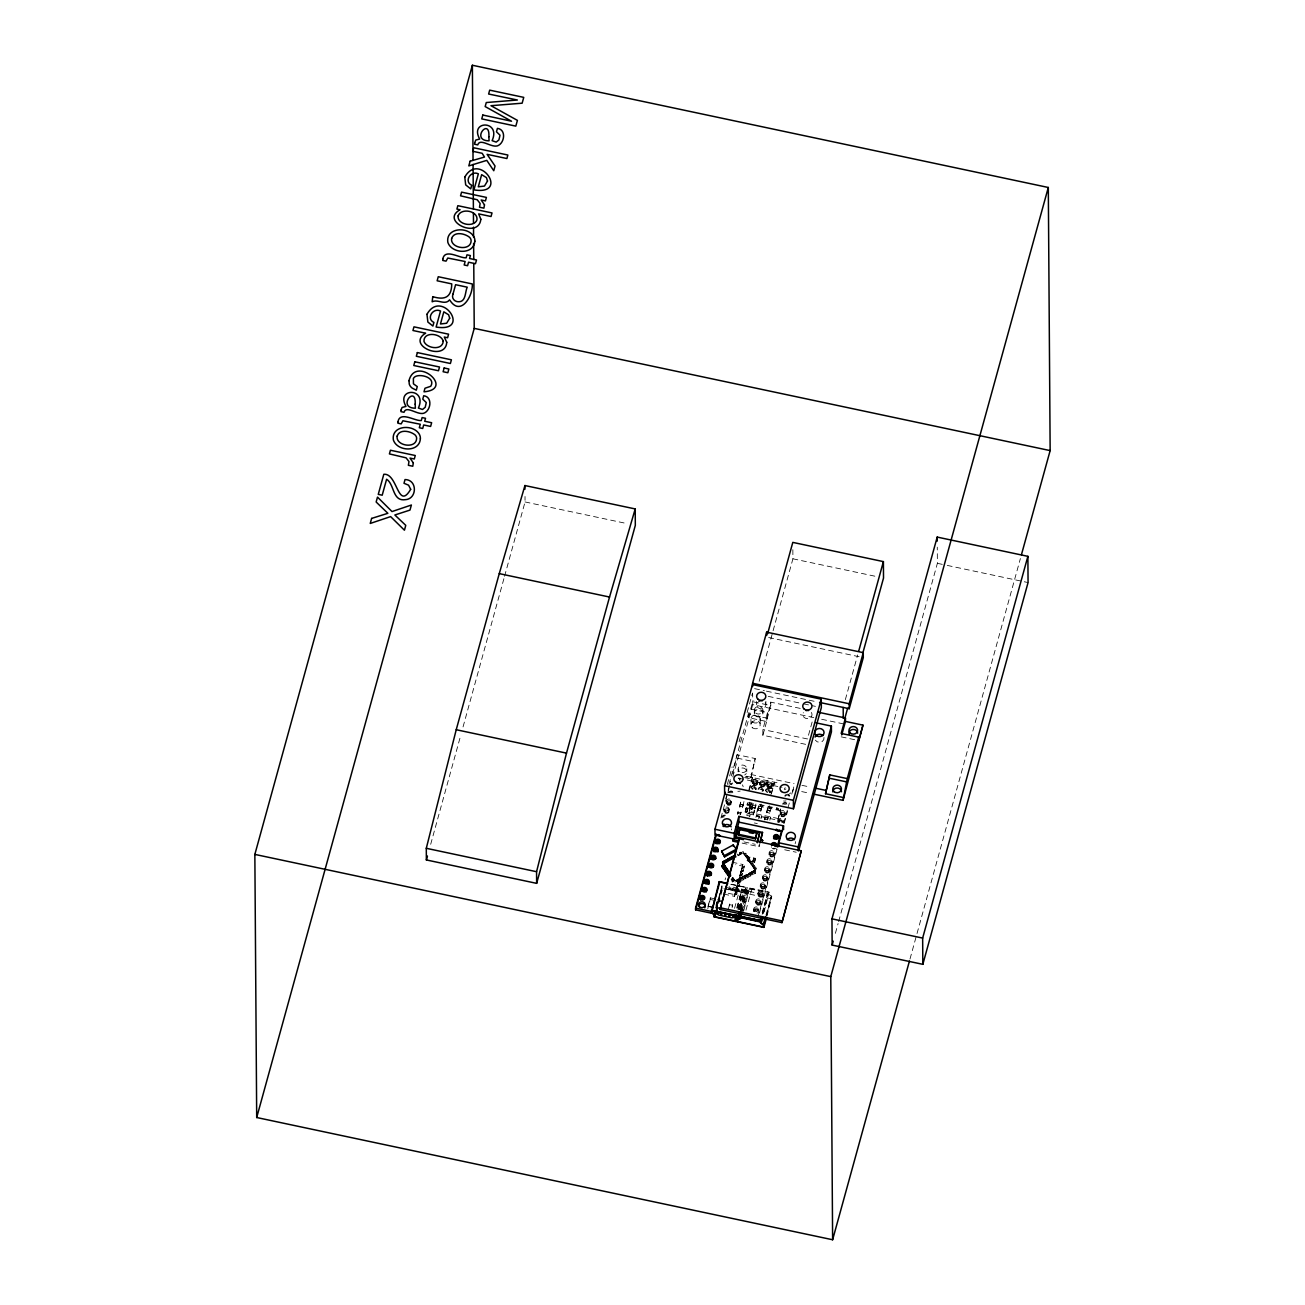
<?xml version="1.0" encoding="UTF-8"?>
<svg xmlns="http://www.w3.org/2000/svg" width="1305" height="1305" viewBox="0 0 1305 1305"><rect width="100%" height="100%" fill="white"/><g stroke="black" fill="none" stroke-linecap="round" stroke-linejoin="round"><path stroke-width="0.75" stroke-dasharray="5 3.75" d="M762.854 805.593L762.87 806.441L760.75 806.001L761.109 803.815L760.733 805.152M771.141 807.355L771.157 808.203L769.037 807.746L769.395 805.577L769.02 806.898M778.791 808.986L778.808 809.818L776.687 809.377L777.046 807.208L776.687 808.529M771.924 785.626L771.549 787.274L766.475 786.214L767.699 781.777L772.772 782.853L771.924 785.626A2.594 2.284 -0.4 0 1 769.705 786.817M430.683 844.302L460.893 734.748M463.047 726.918L504.024 578.246M504.562 576.288L525.05 501.952L525.018 496.487M727.309 784.436L732.154 766.9M739.103 741.648L741.273 733.785M747.145 712.465L752.512 693.004M728.957 784.354L748.303 714.21L767.552 718.305L762.87 735.253L807.501 744.731M725.727 798.725L730.572 781.157M720.898 818.056L727.358 794.615M727.896 792.673L730.588 782.902M732.774 774.061L737.146 754.698L755.22 758.531L750.848 777.894L745.432 776.736M748.32 717.636L752.708 701.731L770.782 705.581L766.41 721.469L748.32 717.636L748.271 710.377M732.79 776.948L753.801 700.752M759.151 681.308L772.56 632.697M773.098 630.739L792.918 558.801L792.853 549.682M714.879 898.835L710.344 897.873L707.783 907.154L712.318 908.117M707.799 908.769L709.675 900.319M709.692 901.934L710.344 897.873M738.092 811.449L737.553 814.206L738.092 811.449L741.028 812.069L740.473 814.826M739.609 806.963L741.158 800.487L739.609 806.963L742.529 807.583L744.078 801.107L742.529 807.583M762.87 735.253L762.838 729.495L767.519 712.546L748.254 708.452M750.848 777.894L755.22 758.531M800.242 708.403L770.766 702.155L766.41 721.469M741.028 812.069L740.473 814.075L737.553 813.325M715.939 905.507L716.967 901.771L715.939 906.991L719.756 907.807M716.2 906.812L721.959 885.883L716.217 909.259M716.217 908.704L722.497 885.867L716.755 909.112M748.711 790.471L752.3 777.486M749.152 790.357L752.675 777.568M716.233 911.804L722.53 888.982M725.107 879.749L725.629 877.89M745.171 811.531L746.215 807.73L747.863 808.072L746.819 812.624L745.171 811.531L746.819 812.624M749.788 802.135L748.858 805.511L747.047 805.12L747.716 801.874M745.188 812.281L746.215 807.73M747.047 805.12L747.732 802.64L749.543 803.146L749.527 802.265M746.819 811.873L747.863 808.072M749.723 816.033L746.786 815.413L747.341 813.423L753.376 814.858L755.236 806.392M751.827 809.557L753.36 803.081L751.827 809.557L748.907 808.187L750.44 802.461L753.376 803.195M748.907 808.937L750.44 802.575M754.062 810.682L754.078 812.558L749.543 811.335L748.842 813.896L751.386 802.999L755.921 803.962L755.921 805.577L755.252 808.023L750.718 807.061L751.386 802.999M750.718 805.43L749.543 811.596L749.527 809.72M729.397 889.504L729.887 887.889L731.224 888.183L730.751 889.945L731.224 888.183M729.887 887.889L729.397 889.651L730.947 889.08M749.723 816.783L750.261 814.043L747.341 813.423M732.578 888.46L732.089 890.222L732.578 888.46L733.932 888.754L733.443 890.516L733.932 888.754M753.376 814.858L755.921 803.962M728.223 909.438L729.74 903.941L732.676 904.561L732.121 907.301L732.676 904.561M729.74 903.941L729.201 905.931M735.286 889.048L734.797 890.793L735.286 889.048L736.624 889.325L736.15 891.087M758.841 818.724L759.396 816.718L756.476 816.098L756.329 813.896L758.955 804.386L778.579 808.545M762.234 805.838L760.701 811.433L757.765 810.813L759.314 804.337L755.905 817.354M732.072 862.197L742.871 864.497L734.568 894.61L723.769 892.326M735.351 893.044L734.846 894.904L736.819 894.088L737.341 892.229L735.351 891.804L735.351 893.044L737.341 892.229M737.847 890.353L735.873 891.168L736.379 888.069L738.369 888.493L737.488 891.364L737.977 889.619L739.331 889.896L738.842 891.658L739.331 889.896M739.397 884.757L736.901 887.449L737.407 884.333L739.397 884.757L738.875 886.617L736.885 886.601M740.424 881.022L737.929 883.713L738.434 880.598L740.424 881.022L739.919 882.898L737.912 882.865M738.94 879.13L740.946 879.162L741.452 877.286L739.462 876.862L738.956 879.978L739.951 881.609L741.142 880.973L740.066 879.048M742.48 873.567L739.984 876.242L740.49 873.143L742.48 873.567L741.974 875.427L739.984 875.394M743.507 869.831L741.012 872.507L741.517 869.407L743.507 869.831L743.002 871.691L741.012 871.658M744.535 866.096L742.039 868.771L742.545 865.672L744.535 866.096L744.029 867.956L742.039 867.939M723.786 894.072L734.585 896.372L742.871 864.497M767.161 780.651L765.399 787.013L772.642 788.546M760.701 811.433L762.234 804.957M747.161 860.729L748.075 856.602L749.886 857.744L748.956 861.121L747.161 860.729L750.815 860.533L750.098 859.489L748.352 860.044M758.841 817.974L759.396 815.968L756.46 815.348M734.536 908.345L739.25 891.217L741.941 890.76L741.925 889.064L729.087 886.34M749.886 856.977L748.956 861.121M736.689 908.084L741.925 889.064M739.804 897.465L741.99 889.537L744.943 890.173L742.757 898.59L739.804 897.465L742.757 898.59M737.227 907.872L741.99 890.043L744.943 890.663M737.765 909.242L743.018 890.222L745.71 889.749L745.693 887.498L729.74 884.121M741.371 909.275L738.451 908.655L738.989 905.898L741.925 907.269L738.989 905.898M738.32 909.487L743.556 890.467L746.248 889.994L746.232 887.351L730.8 884.072M739.38 908.15L743.556 890.467M770.864 794.957L774.387 782.184M739.511 909.52L745.693 887.498M752.855 861.169L753.784 857.809L755.595 858.967L754.665 862.328L752.871 861.936L754.926 860.631M771.549 793.358L774.615 782.233M752.871 861.936L753.784 857.809M764.665 819.214L765.219 817.207L768.156 818.578L765.219 817.207M766.655 812.705L768.205 806.229L766.655 812.705L769.575 813.325L771.125 806.849M740.457 908.28L746.232 887.351M764.681 819.964L765.219 817.958M740.473 908.769L745.71 889.749M740.588 910.091L745.286 890.728L747.977 890.255L747.961 887.938L768.482 892.277L768.498 894.61L771.206 896.225L766.508 915.604M740.49 910.906L746.248 889.994M741.126 910.384L747.422 887.547L769.02 892.131L763.262 915.523M755.595 858.184L754.665 862.328M742.137 843.095L759.037 846.684L760.342 841.904M741.158 912.668L747.961 887.938M742.219 911.184L747.977 890.255M767.585 819.834L768.139 817.827M742.235 914.446L749.054 889.716L751.745 889.26L764.746 892.016L767.405 893.615L762.185 914.332M743.834 910.433L749.054 889.716M769.82 820.225L770.7 816.995L769.82 820.225L764.518 819.1M745.971 910.189L751.745 889.26M777.943 820.241L780.553 808.97L777.943 820.241L756.345 815.658M757.928 916.746L776.687 848.805M783.685 823.422L787.453 809.753M787.992 807.795L789.607 801.939M791.76 794.141L793.913 786.328L792.314 793.929M759.477 913.06L777.242 848.609M784.24 823.227L787.47 811.514M812.134 722.008L807.469 738.973L762.838 729.495M762.169 912.635L767.405 893.615M762.707 913.206L768.482 892.277M763.262 913.631L769.02 892.131M765.953 915.262L771.206 896.225M766.492 915.245L771.744 896.225L769.037 894.594M767.046 915.98L771.744 896.225M845.346 699.659L857.662 654.947M835.396 933.336L838.087 923.548M838.626 921.591L937.382 563.32L937.267 547.17M909.993 959.028L916.485 935.473M917.024 933.515L1020.38 558.573M732.872 877.661L731.126 879.815L732.872 877.661L732.154 876.617M733.589 878.705L731.844 880.859L732.578 881.903L734.324 880.957L733.589 878.705L731.844 880.859M734.324 879.749L732.578 881.903M761.875 816.359L760.978 818.349L761.875 815.119L761.875 816.359L770.717 818.235M742.561 866.912L743.361 866.243L735.677 864.726M741.534 870.647L742.333 869.978L741.517 869.799M740.49 874.383L741.305 873.698L740.49 873.534M739.462 878.102L741.452 877.286M738.434 881.837L739.25 881.169L738.434 880.989M737.407 885.573L738.222 884.904L737.407 884.725M736.379 889.309L738.369 888.493M741.811 852.491L740.636 854.318L739.576 852.785L741.811 852.491L741.827 853.682L740.751 852.149M739.723 853.388L743.149 851.545L755.693 871.039L735.139 882.098L732.154 877.825M738.026 855.721L743.165 852.948L743.149 851.545M744.013 853.796L745.759 853.225L746.493 854.269L744.731 855.215L744.731 854.008L746.493 854.269M745.759 853.225L744.013 854.171L743.997 852.981L744.731 854.84M745.449 855.884L747.21 855.313L747.928 856.357L746.183 857.303L746.166 856.096L747.928 856.357M747.21 855.313L745.449 856.259L745.449 855.052L746.183 856.928M746.9 857.956L748.662 857.401L749.38 858.445L747.618 859.391M748.662 857.401L746.9 858.347L746.9 857.14L749.38 858.445M747.618 859L747.618 858.184L747.406 859.93M750.098 859.489L748.352 860.435L748.336 859.228L749.07 861.088M750.815 860.533L749.07 861.479L749.217 859.424M749.788 862.132L751.55 861.577L752.267 862.621L750.522 863.567L750.505 862.36L752.267 862.621M751.55 861.577L749.788 862.523L749.788 861.316L750.505 863.176M751.24 864.22L752.985 863.665L753.719 864.709L751.957 865.655L751.957 864.448L753.719 864.709M752.985 863.665L751.24 864.611L751.223 863.404L751.957 865.264M752.675 866.308L754.437 865.753L755.155 866.797L753.409 867.727L753.393 866.536L755.155 866.797M754.437 865.753L752.675 866.683L752.675 865.492L753.409 867.352M733.606 879.521L732.888 879.913L734.324 880.565M754.127 868.396L755.889 867.841L756.606 868.869L754.845 869.815L754.845 868.624L756.606 868.869M755.889 867.841L754.127 868.771L754.127 867.58L754.845 869.44M735.139 882.098L735.123 880.696L755.677 869.636M736.509 881.348L737.7 879.505L738.777 882.262L737.586 882.898L736.509 880.973M738.891 879.684L740.506 879.684L740.066 878.232L738.891 880.076L740.278 877.433L739.462 877.27M741.256 877.596L742.431 876.96L743.507 879.701L742.333 880.337L741.256 877.596L742.333 880.337M743.622 876.324L744.812 875.688L745.889 878.428L744.698 879.064L743.622 876.324L744.698 879.064M745.987 875.051L747.178 874.399L748.254 877.156L747.064 877.792L745.987 875.051L747.064 877.792M748.369 873.763L749.559 873.127L750.636 875.867L749.445 876.503L748.369 873.763L749.445 876.503M750.75 873.698L751.925 871.854L753.001 874.595L751.811 875.231L750.75 873.306M753.115 871.218L754.29 870.582L755.367 873.322L754.192 873.959L753.115 871.218L754.192 873.959M737.586 882.898L737.7 880.337M751.811 875.231L751.191 873.942L752.365 873.306M740.636 853.127L739.576 852.785M937.382 563.32L945.26 565M947.234 565.408L1028.063 582.568M525.05 501.952L627.46 523.68M792.918 558.801L875.639 576.353M768.661 637.525L859.359 656.774M754.584 688.632L764.436 690.736M766.394 691.144L817.664 702.025M768.237 696.348L801.662 703.444M803.635 703.852L815.429 706.364M813.765 717.587L752.724 704.635L752.642 693.689M821.644 719.267L845.281 724.275M841.219 736.852L854.84 739.739M737.162 758.123L755.252 761.957M750.832 774.469L794.06 783.636M801.923 785.316L809.785 786.98M746.427 776.247L778.481 783.049M744.584 777.601L778.139 784.729M738.695 778.204L782.021 787.404M801.71 791.58L809.589 793.244M751.386 804.614L755.921 805.577M780.553 810.731L758.972 806.147L758.955 804.386M747.047 804.353L749.103 804.712L749.103 803.815M749.478 806.833L749.478 805.968L752.414 807.452M758.352 808.725L758.336 807.844L761.272 809.345M740.18 804.108L743.116 804.728M749.478 806.082L752.398 806.702M758.336 807.974L761.272 808.594M767.226 809.85L770.162 810.47M750.718 807.322L755.252 808.284M739.609 806.213L742.529 806.833M748.907 808.187L751.827 808.806M757.765 810.062L760.685 810.682M766.655 811.955L769.575 813.325M746.232 808.48L747.863 808.823M745.465 811.237L747.113 811.58M748.825 812.265L753.36 813.227M756.329 813.896L777.927 818.48M738.108 812.199L741.028 812.836M754.372 822.966L757.292 823.586M784.664 849.783L796.213 852.23M743.997 841.904L755.269 844.302M749.886 857.744L748.075 856.602M753.801 858.576L755.595 858.967M747.847 858.25L749.641 858.755L749.641 857.858M753.556 859.457L755.35 859.979L755.35 859.082M744.029 867.956L742.039 867.531L742.039 868.771M743.002 871.691L740.995 871.267L741.012 872.507M741.974 875.427L739.968 875.003L739.984 876.242M740.946 879.162L738.94 878.738L739.951 881.609M739.919 882.898L737.912 882.474L737.929 883.713M738.875 886.617L736.885 886.209L736.901 887.449M736.379 888.46L737.195 888.64L735.857 890.336M749.07 891.413L767.422 895.312M725.417 887.253L741.941 890.76M732.301 889.358L733.638 889.651M734.992 889.945L739.038 890.793M728.108 888.852L739.25 891.217M728.108 889.374L743.034 892.555L743.018 890.222M771.761 898.851L744.764 893.126L744.747 890.499L747.439 890.01L747.422 887.547M723.949 888.754L743.573 892.93M735.351 892.196L736.167 892.375L734.829 894.056M736.819 894.088L734.829 893.664L734.585 896.372M717.554 899.651L721.355 900.45M717.554 900.923L721.371 901.739M710.36 899.488L714.895 900.45M729.756 904.691L732.676 905.311M738.451 908.769L741.371 909.389L741.371 908.525M708.501 906.208L713.036 907.171M715.319 907.725L719.12 908.541M713.036 907.448L708.501 906.486L708.501 904.593M743.165 852.948L755.693 871.039M754.306 871.397L753.115 872.034M755.367 873.322L754.29 870.582M739.446 854.579L739.446 853.764L739.446 854.954M751.925 872.67L753.001 874.595M737.195 854.057L738.271 855.591L738.255 854.4M749.559 873.942L748.369 874.578M750.636 875.867L749.559 873.127M747.194 875.231L746.003 875.867M748.254 877.156L747.178 874.399M744.812 876.503L743.622 877.139M745.889 878.428L744.812 875.688M742.447 877.776L741.256 878.412M743.507 879.701L742.431 876.96M741.142 880.973L740.066 878.232M738.777 882.262L737.7 879.505M732.839 877.4L735.123 880.696M750.734 872.49L751.191 873.942M736.509 880.157L736.95 881.593M785.414 812.672L785.431 814.434M783.196 820.715L783.212 822.476M780.227 812.787L780.243 814.548M778.008 820.829L778.025 822.59M776.671 808.138L776.687 809.377M774.338 852.866L774.354 854.628M772.25 786.23L772.234 784.468A2.594 2.284 -0.4 0 0 770.88 782.527M770.766 702.155L770.782 705.581M772.12 860.909L772.136 862.67M770.488 790.814L770.505 792.559A2.594 2.284 -0.4 0 0 766.035 791.058M770.162 811.221L767.226 809.736L767.242 810.601M769.901 868.951L769.917 870.696M769.02 806.506L769.037 807.746M769.151 852.981L769.167 854.742M767.519 712.546L767.552 718.305M767.046 784.582L767.063 786.344M767.683 876.993L767.699 878.738M765.872 701.274L765.904 704.667M766.932 861.023L766.949 862.784M765.04 782.935L765.056 784.697M765.464 885.018L765.48 886.78M764.714 869.065L764.73 870.827M762.936 710.165L762.952 713.068M763.295 789.28L763.311 791.042A2.594 2.284 -0.4 0 0 758.841 789.525M763.262 893.06L763.262 894.822M762.512 877.107L762.512 878.852M760.163 718.598L760.195 724.357M760.733 804.745L760.75 806.001M761.043 901.102L761.06 902.864M759.853 783.065L759.869 784.811M760.293 885.149L760.293 886.894M759.021 845.102L759.037 846.684M757.846 781.418L757.846 783.163M758.825 909.145L758.841 910.906M756.623 701.486L756.639 704.863M758.075 893.175L758.091 894.936M756.084 787.763L756.101 789.509A2.594 2.284 -0.4 0 0 751.631 787.992M755.856 901.217L755.872 902.978M754.29 710.36L754.306 713.264M753.54 858.69L753.556 859.587M752.659 781.532L752.675 783.294M753.115 860.24L753.115 861.137M753.638 909.259L753.654 911.021M750.93 719.349L750.979 725.107M751.925 871.854L751.941 873.061M747.586 809.067L747.586 809.948L745.954 808.725M747.292 803.423L747.308 804.32M747.83 857.483L747.847 858.38M746.786 768.743L746.803 771.647M747.096 810.829L747.113 811.71L745.465 810.487M743.116 805.495L740.18 803.994L740.196 804.875M739.87 778.775L739.886 780.521M738.141 768.939L738.157 771.826A4.323 3.801 -0.4 0 1 744.551 768.4A4.323 3.801 -0.4 0 1 744.731 774.974M735.857 889.928L735.873 891.168M731.436 801.221L731.436 802.967M729.218 809.263L729.218 811.009M726.249 801.335L726.265 803.097M724.047 811.123L724.03 809.377A2.594 2.284 -0.4 0 0 727.57 811.433A2.594 2.284 -0.4 0 0 728.565 807.811A2.594 2.284 -0.4 0 0 724.34 808.219M785.985 800.927A4.633 4.078 -0.4 0 1 783.587 800.976M787.877 794.06A4.633 4.078 -0.4 0 1 789.134 795.854M811.367 712.432A4.633 4.078 -0.4 0 1 807.518 718.631A4.633 4.078 -0.4 0 1 803.358 712.612M765.236 702.645A4.633 4.078 -0.4 0 1 761.386 708.843A4.633 4.078 -0.4 0 1 757.21 702.824M740.212 791.026A4.633 4.078 -0.4 0 1 737.831 791.254M742.284 784.827A4.633 4.078 -0.4 0 1 743.149 786.784M823.993 737.439A4.633 4.078 -0.4 0 1 815.348 740.147M731.583 828.887A4.633 4.078 -0.4 0 1 731.322 829.915M795.446 841.578A4.633 4.078 -0.4 0 1 795.12 843.683M731.485 784.762A1.86 1.631 -0.4 0 1 732.35 783.783M766.117 791.336A1.86 1.631 -0.4 0 1 768.009 789.248A1.86 1.631 -0.4 0 1 769.591 791.515A1.86 1.631 -0.4 0 1 766.622 792.053M758.841 789.378A1.86 1.631 -0.4 0 1 760.815 787.714A1.86 1.631 -0.4 0 1 762.528 789.59A1.86 1.631 -0.4 0 1 760.26 790.928M751.647 787.861A1.86 1.631 -0.4 0 1 754.094 786.263A1.86 1.631 -0.4 0 1 754.943 788.824A1.86 1.631 -0.4 0 1 751.925 788.66M750.913 787.877A2.594 2.284 -0.4 0 1 754.437 785.675A2.594 2.284 -0.4 0 1 755.383 789.378M758.107 789.395A2.594 2.284 -0.4 0 1 761.941 787.339A2.594 2.284 -0.4 0 1 762.055 791.287M765.301 790.928A2.594 2.284 -0.4 0 1 769.134 788.856A2.594 2.284 -0.4 0 1 769.249 792.82M768.4 786.54A2.594 2.284 -0.4 0 1 769.591 782.25M730.751 784.664A2.594 2.284 -0.4 0 1 732.545 783.016M729.267 792.804A1.86 1.631 -0.4 0 1 732.839 792.82M728.533 792.706A2.594 2.284 -0.4 0 1 733.541 792.592M722.546 817.338A1.86 1.631 -0.4 0 1 724.422 815.723M721.812 817.419A2.594 2.284 -0.4 0 1 726.2 815.707M785.463 796.229A1.86 1.631 -0.4 0 1 789.052 796.246M779.672 822.183A1.86 1.631 -0.4 0 1 779.199 819.719A1.86 1.631 -0.4 0 1 782.038 819.736A1.86 1.631 -0.4 0 1 781.516 822.183M784.729 796.115A2.594 2.284 -0.4 0 1 786.524 794.468M787.861 794.435A2.594 2.284 -0.4 0 1 789.737 796.001M778.4 821.971A2.594 2.284 -0.4 0 1 779.069 818.936A2.594 2.284 -0.4 0 1 782.56 819.263A2.594 2.284 -0.4 0 1 782.478 822.346M783.261 804.272A1.86 1.631 -0.4 0 1 786.833 804.288M782.527 804.157A2.594 2.284 -0.4 0 1 787.519 804.043M730.327 792.804A2.594 2.284 -0.4 0 1 731.681 792.771M723.068 817.158A2.594 2.284 -0.4 0 1 724.357 816.832M784.321 804.255A2.594 2.284 -0.4 0 1 785.659 804.239M778.106 821.987A2.594 2.284 -0.4 0 1 781.548 820.405A2.594 2.284 -0.4 0 1 782.902 823.618M775.855 848.217A2.594 2.284 -0.4 0 1 772.185 848.299M771.483 847.288A2.594 2.284 -0.4 0 1 771.385 846.7M753.752 911.608A2.594 2.284 -0.4 0 1 755.513 908.769A2.594 2.284 -0.4 0 1 758.727 910.303A2.594 2.284 -0.4 0 1 756.982 913.141M738.157 778.025A3.328 2.936 -0.4 0 1 739.756 779.77M790.585 792.853A3.328 2.936 -0.4 0 1 789.395 793.946M785.251 789.427A3.328 2.936 -0.4 0 1 785.936 788.938M778.84 822.101A1.86 1.631 -0.4 0 1 782.413 822.117M774.436 848.217A1.86 1.631 -0.4 0 1 773.474 848.217M754.633 911.771A1.86 1.631 -0.4 0 1 755.481 909.471A1.86 1.631 -0.4 0 1 757.993 910.401A1.86 1.631 -0.4 0 1 756.704 912.538M751.892 788.791A1.86 1.631 -0.4 0 1 755.367 789.525M766.573 791.499A1.86 1.631 -0.4 0 1 769.754 792.575M760.195 789.541A1.86 1.631 -0.4 0 1 762.56 791.058M739.739 778.008A3.328 2.936 -0.4 0 1 739.788 779.525M784.321 789.77A3.328 2.936 -0.4 0 1 785.235 787.665M739.478 771.598A4.323 3.801 -0.4 0 1 740.881 765.301A4.323 3.801 -0.4 0 1 746.77 769.069A4.323 3.801 -0.4 0 1 740.392 772.185M752.626 727.88A4.633 4.078 -0.4 0 0 760.146 725.417A4.633 4.078 -0.4 0 0 753.98 720.915A4.633 4.078 -0.4 0 0 752.626 727.88M752.577 722.122A4.633 4.078 -0.4 0 0 760.114 719.659A4.633 4.078 -0.4 0 0 753.947 715.156A4.633 4.078 -0.4 0 0 752.577 722.122M761.174 784.175A1.86 1.631 -0.4 0 0 764.241 783.375A1.86 1.631 -0.4 0 0 761.924 781.434A1.86 1.631 -0.4 0 0 761.174 784.175M753.964 782.657A1.86 1.631 -0.4 0 0 757.047 781.858A1.86 1.631 -0.4 0 0 754.73 779.917A1.86 1.631 -0.4 0 0 753.964 782.657M768.368 785.708A1.86 1.631 -0.4 0 0 771.451 784.909A1.86 1.631 -0.4 0 0 769.118 782.967A1.86 1.631 -0.4 0 0 768.368 785.708M760.652 784.648A2.594 2.284 -0.4 0 0 764.958 783.538A2.594 2.284 -0.4 0 0 761.712 780.814A2.594 2.284 -0.4 0 0 760.652 784.648M753.458 783.13A2.594 2.284 -0.4 0 0 757.765 782.005A2.594 2.284 -0.4 0 0 754.518 779.281A2.594 2.284 -0.4 0 0 753.458 783.13M727.896 802.689A1.86 1.631 -0.4 0 0 730.686 801.286A1.86 1.631 -0.4 0 0 727.929 799.867A1.86 1.631 -0.4 0 0 727.896 802.689M727.048 802.934A2.594 2.284 -0.4 0 0 731.355 801.808A2.594 2.284 -0.4 0 0 728.108 799.084A2.594 2.284 -0.4 0 0 727.048 802.934M725.678 810.715A1.86 1.631 -0.4 0 0 728.467 809.328A1.86 1.631 -0.4 0 0 725.711 807.893A1.86 1.631 -0.4 0 0 725.678 810.715M766.378 870.419A1.86 1.631 -0.4 0 0 769.167 869.016A1.86 1.631 -0.4 0 0 766.394 867.597A1.86 1.631 -0.4 0 0 766.378 870.419M770.798 854.335A1.86 1.631 -0.4 0 0 773.588 852.932A1.86 1.631 -0.4 0 0 770.831 851.513A1.86 1.631 -0.4 0 0 770.798 854.335M768.596 862.377A1.86 1.631 -0.4 0 0 771.385 860.974A1.86 1.631 -0.4 0 0 768.612 859.555A1.86 1.631 -0.4 0 0 768.596 862.377M761.092 886.731A2.594 2.284 -0.4 0 0 765.399 885.622A2.594 2.284 -0.4 0 0 762.153 882.898A2.594 2.284 -0.4 0 0 761.092 886.731M761.941 886.487A1.86 1.631 -0.4 0 0 764.73 885.1A1.86 1.631 -0.4 0 0 761.957 883.664A1.86 1.631 -0.4 0 0 761.941 886.487M764.159 878.444A1.86 1.631 -0.4 0 0 766.949 877.058A1.86 1.631 -0.4 0 0 764.175 875.622A1.86 1.631 -0.4 0 0 764.159 878.444M763.311 878.705A2.594 2.284 -0.4 0 0 767.617 877.58A2.594 2.284 -0.4 0 0 764.371 874.856A2.594 2.284 -0.4 0 0 763.311 878.705M755.301 910.613A1.86 1.631 -0.4 0 0 758.091 909.21A1.86 1.631 -0.4 0 0 755.318 907.791A1.86 1.631 -0.4 0 0 755.301 910.613M765.529 870.663A2.594 2.284 -0.4 0 0 769.836 869.538A2.594 2.284 -0.4 0 0 766.573 866.814A2.594 2.284 -0.4 0 0 765.529 870.663M767.731 862.621A2.594 2.284 -0.4 0 0 772.054 861.496A2.594 2.284 -0.4 0 0 768.792 858.772A2.594 2.284 -0.4 0 0 767.731 862.621M769.95 854.579A2.594 2.284 -0.4 0 0 774.257 853.47A2.594 2.284 -0.4 0 0 771.01 850.746A2.594 2.284 -0.4 0 0 769.95 854.579M781.891 814.141A1.86 1.631 -0.4 0 0 784.68 812.738A1.86 1.631 -0.4 0 0 781.907 811.319A1.86 1.631 -0.4 0 0 781.891 814.141M781.026 814.385A2.594 2.284 -0.4 0 0 785.349 813.276A2.594 2.284 -0.4 0 0 782.087 810.552A2.594 2.284 -0.4 0 0 781.026 814.385M754.437 910.857A2.594 2.284 -0.4 0 0 758.743 909.732A2.594 2.284 -0.4 0 0 755.497 907.008A2.594 2.284 -0.4 0 0 754.437 910.857M757.504 902.571A1.86 1.631 -0.4 0 0 760.293 901.168A1.86 1.631 -0.4 0 0 757.536 899.749A1.86 1.631 -0.4 0 0 757.504 902.571M756.655 902.815A2.594 2.284 -0.4 0 0 760.962 901.69A2.594 2.284 -0.4 0 0 757.716 898.966A2.594 2.284 -0.4 0 0 756.655 902.815M758.874 894.773A2.594 2.284 -0.4 0 0 763.18 893.664A2.594 2.284 -0.4 0 0 759.934 890.94A2.594 2.284 -0.4 0 0 758.874 894.773M759.722 894.529A1.86 1.631 -0.4 0 0 762.512 893.126A1.86 1.631 -0.4 0 0 759.755 891.707A1.86 1.631 -0.4 0 0 759.722 894.529M767.862 787.943A2.594 2.284 -0.4 0 0 772.169 786.817A2.594 2.284 -0.4 0 0 768.922 784.093A2.594 2.284 -0.4 0 0 767.862 787.943M760.668 786.409A2.594 2.284 -0.4 0 0 764.975 785.284A2.594 2.284 -0.4 0 0 761.729 782.56A2.594 2.284 -0.4 0 0 760.668 786.409M753.474 784.876A2.594 2.284 -0.4 0 0 757.781 783.767A2.594 2.284 -0.4 0 0 754.535 781.043A2.594 2.284 -0.4 0 0 753.474 784.876M727.064 804.679A2.594 2.284 -0.4 0 0 731.371 803.57A2.594 2.284 -0.4 0 0 728.125 800.846A2.594 2.284 -0.4 0 0 727.064 804.679M724.846 812.721A2.594 2.284 -0.4 0 0 729.152 811.612A2.594 2.284 -0.4 0 0 725.906 808.888A2.594 2.284 -0.4 0 0 724.846 812.721M781.043 816.147A2.594 2.284 -0.4 0 0 785.349 815.021A2.594 2.284 -0.4 0 0 782.103 812.297A2.594 2.284 -0.4 0 0 781.043 816.147M769.966 856.341A2.594 2.284 -0.4 0 0 774.273 855.215A2.594 2.284 -0.4 0 0 771.027 852.491A2.594 2.284 -0.4 0 0 769.966 856.341M767.748 864.383A2.594 2.284 -0.4 0 0 772.054 863.258A2.594 2.284 -0.4 0 0 768.808 860.533A2.594 2.284 -0.4 0 0 767.748 864.383M765.529 872.409A2.594 2.284 -0.4 0 0 769.836 871.3A2.594 2.284 -0.4 0 0 766.59 868.575A2.594 2.284 -0.4 0 0 765.529 872.409M763.311 880.451A2.594 2.284 -0.4 0 0 767.634 879.342A2.594 2.284 -0.4 0 0 764.371 876.617A2.594 2.284 -0.4 0 0 763.311 880.451M761.109 888.493A2.594 2.284 -0.4 0 0 765.415 887.367A2.594 2.284 -0.4 0 0 762.169 884.643A2.594 2.284 -0.4 0 0 761.109 888.493M758.89 896.535A2.594 2.284 -0.4 0 0 763.197 895.409A2.594 2.284 -0.4 0 0 759.95 892.685A2.594 2.284 -0.4 0 0 758.89 896.535M756.672 904.577A2.594 2.284 -0.4 0 0 760.978 903.452A2.594 2.284 -0.4 0 0 757.732 900.727A2.594 2.284 -0.4 0 0 756.672 904.577M727.913 804.435A1.86 1.631 -0.4 0 0 730.702 803.048A1.86 1.631 -0.4 0 0 727.929 801.613A1.86 1.631 -0.4 0 0 727.913 804.435M725.694 812.477A1.86 1.631 -0.4 0 0 728.484 811.074A1.86 1.631 -0.4 0 0 725.711 809.655A1.86 1.631 -0.4 0 0 725.694 812.477M768.596 864.138A1.86 1.631 -0.4 0 0 771.385 862.736A1.86 1.631 -0.4 0 0 768.629 861.3A1.86 1.631 -0.4 0 0 768.596 864.138M766.394 872.164A1.86 1.631 -0.4 0 0 769.183 870.778A1.86 1.631 -0.4 0 0 766.41 869.342A1.86 1.631 -0.4 0 0 766.394 872.164M781.891 815.902A1.86 1.631 -0.4 0 0 784.68 814.499A1.86 1.631 -0.4 0 0 781.923 813.08A1.86 1.631 -0.4 0 0 781.891 815.902M764.175 880.206A1.86 1.631 -0.4 0 0 766.965 878.803A1.86 1.631 -0.4 0 0 764.192 877.384A1.86 1.631 -0.4 0 0 764.175 880.206M770.815 856.096A1.86 1.631 -0.4 0 0 773.604 854.693A1.86 1.631 -0.4 0 0 770.847 853.274A1.86 1.631 -0.4 0 0 770.815 856.096M757.52 904.332A1.86 1.631 -0.4 0 0 760.309 902.93A1.86 1.631 -0.4 0 0 757.553 901.494A1.86 1.631 -0.4 0 0 757.52 904.332M761.957 888.248A1.86 1.631 -0.4 0 0 764.746 886.845A1.86 1.631 -0.4 0 0 761.973 885.426A1.86 1.631 -0.4 0 0 761.957 888.248M759.738 896.29A1.86 1.631 -0.4 0 0 762.528 894.887A1.86 1.631 -0.4 0 0 759.755 893.468A1.86 1.631 -0.4 0 0 759.738 896.29M768.384 787.47A1.86 1.631 -0.4 0 0 771.451 786.67A1.86 1.631 -0.4 0 0 769.134 784.713A1.86 1.631 -0.4 0 0 768.384 787.47M753.98 784.403A1.86 1.631 -0.4 0 0 757.063 783.604A1.86 1.631 -0.4 0 0 754.747 781.662A1.86 1.631 -0.4 0 0 753.98 784.403M761.174 785.936A1.86 1.631 -0.4 0 0 764.257 785.137A1.86 1.631 -0.4 0 0 761.941 783.196A1.86 1.631 -0.4 0 0 761.174 785.936M755.644 715.923A4.323 3.801 -0.4 0 0 762.821 714.047A4.323 3.801 -0.4 0 0 757.406 709.512A4.323 3.801 -0.4 0 0 755.644 715.923M755.628 713.019A4.323 3.801 -0.4 0 0 762.805 711.16A4.323 3.801 -0.4 0 0 757.389 706.609A4.323 3.801 -0.4 0 0 755.628 713.019"/><path stroke-width="1.5" d="M426.295 848.299L456.228 729.723L499.26 573.629L524.936 485.542L635.209 508.934L635.323 525.36L536.649 883.355L426.376 859.946L426.295 848.299L536.567 871.707L536.649 883.355M536.567 871.707L566.5 753.132L609.533 597.038L635.209 508.934M909.455 961.002L832.623 1239.75L256.694 1117.52L254.85 854.4L472.377 65.25L1048.307 187.48L1050.15 450.6L1021.456 554.641M256.694 1117.52L474.221 328.371L473.764 263.61M426.376 859.946L427.453 856.031M752.594 686.561L752.577 683.265L766.655 632.158L863.258 652.663L863.29 657.606L849.212 708.713L819.573 702.433M724.569 785.724L752.463 684.554L821.269 699.17L821.334 707.604L793.44 808.774L724.634 794.174L724.569 785.724L793.391 800.324L793.44 808.774M767.617 633.773L792.804 542.391L883.403 561.607L883.518 578.033L862.605 653.854M783.555 829.686L783.522 825.837L738.891 816.375L738.94 822.134L734.258 839.082L715.01 835.004L714.961 829.246L725.172 792.233M715.336 914.022L695.598 909.83L695.581 908.068L716.037 833.879M695.598 909.83L716.053 835.624M736.754 917.66L735.71 921.461L714.112 916.877L714.096 914.413L711.388 912.799L719.234 881.625L726.95 883.257M711.388 912.799L719.773 882.001L727.75 883.697M734.258 839.082L734.209 833.324L738.891 816.375M714.096 914.413L715.14 910.613M743.475 839.67L735.58 837.989L737.961 828.071L759.673 832.672L757.292 842.606L759.673 832.672M736.738 915.197L735.172 921.085L714.651 916.73L715.678 910.596M735.58 837.989L737.961 828.071M714.112 916.877L715.695 911.167M714.651 916.73L716.233 911.021M716.249 913.5L716.233 911.804L734.585 915.702L734.601 917.382L731.909 917.855L718.908 915.099L716.249 913.5L717.293 909.683M738.402 834.27L739.69 829.605L756.835 833.243L755.546 838.87L738.418 835.233L738.402 834.27L755.546 837.908L755.546 838.87M738.418 835.233L739.69 829.605M735.563 836.766L801.254 850.811L781.956 922.619L720.05 909.487L739.348 837.663M720.05 909.487L739.364 839.425M755.546 837.908L756.835 833.243M735.172 921.085L736.199 914.952M766.524 917.872L763.898 927.382L736.901 921.656L738.875 912.228M735.71 921.461L735.694 918.997L738.385 918.524L739.413 912.081M736.901 921.656L738.891 914.479M764.926 921.297L763.36 927.007L737.439 921.509L738.483 917.709M738.385 918.524L739.951 912.815M736.885 919.03L739.576 918.541L740.604 912.277M759.902 841.921L762.528 832.378L736.248 826.799M760.782 838.74L760.782 840.322L762.658 840.714L760.978 839.621L762.528 832.378M739.576 918.541L741.158 912.668M737.439 921.509L737.423 919.258L740.114 918.785L741.158 914.984M762.658 840.306L760.978 839.213L762.658 840.714M777.225 846.863L781.532 831.236M777.78 846.668L783.522 825.837M793.391 800.324L821.269 699.17M763.36 927.007L763.343 924.772L760.636 923.141L761.663 917.007M760.636 923.141L762.202 917.431M763.898 927.382L763.882 924.756L761.174 923.124L762.74 917.415M763.343 924.772L765.431 917.154M763.882 924.756L765.97 917.138M798.122 850.73L798.105 846.88L831.399 726.102L815.984 722.823M798.676 850.697L831.432 731.86L831.399 726.102M781.956 922.619L801.254 850.811M858.739 651.048L883.403 561.607M844.922 718.027L847.598 708.305M843.046 797.453L825.527 793.734L829.768 774.893L847.271 778.612L843.063 800.356L813.521 794.076M845.444 717.995L841.187 733.426L858.706 737.146L858.723 740.571L862.98 725.14L845.461 721.42L845.444 717.995L817.925 712.155M849.212 708.713L849.18 703.77L863.258 652.663M825.527 793.734L829.768 774.893M841.741 734.927L845.461 721.42M847.271 778.612L858.706 737.146M843.063 800.356L862.98 725.14M831.97 918.851L937.202 537.089L1027.883 556.338L1028.063 582.568L922.831 964.33L832.15 945.081L831.97 918.851L922.651 938.083L922.831 964.33M832.15 945.081L833.226 941.166M832.623 1239.75L830.779 976.629L1048.307 187.48M922.651 938.083L1027.883 556.338M723.476 864.106L721.73 866.243L722.448 867.287L724.21 866.341L723.476 864.106L721.73 866.243M724.193 865.15L722.448 867.287M724.928 866.194L723.182 868.331L723.9 869.375L725.662 868.429L724.928 866.194L723.182 868.331M725.645 867.238L723.9 869.375M726.363 868.282L724.618 870.419L725.352 871.463L727.097 870.517L726.363 868.282L724.618 870.419M727.097 869.326L725.352 871.463M727.815 870.37L726.069 872.507L726.787 873.551L728.549 872.605L727.815 870.37L726.069 872.507M728.533 871.414L726.787 873.551M729.267 872.458L727.521 874.595L728.239 875.639L729.984 874.693L729.267 872.458L727.521 874.595M729.984 873.502L728.239 875.639M729.984 875.737L728.957 876.683L730.718 875.737M721.616 851.186L733.263 844.922L736.265 849.245L736.265 850.566L724.618 856.847L721.616 851.186L724.618 856.847M724.601 855.509L736.265 849.245M725.205 861.414L724.03 863.258L722.97 861.708L724.145 861.072L725.221 862.23M727.586 860.142L726.412 861.985L725.335 860.435L727.146 860.321M729.952 858.869L728.777 860.696L727.701 859.163L728.891 858.527L729.968 859.685M732.333 857.597L731.143 859.424L730.082 857.891L731.273 857.255L732.333 858.413M734.699 856.308L733.524 858.152L732.448 856.602L733.638 855.966L734.699 857.124M729.446 873.877L722.595 862.605L734.585 856.162M722.611 864.008L727.75 861.251M723.492 864.921L722.758 865.313L724.21 865.965M724.928 867.009L724.21 867.401L725.645 868.053M726.379 869.097L725.662 869.489L727.097 870.141M727.815 871.185L727.097 871.577L728.549 872.229M729.267 873.273L728.549 873.649L729.984 874.317M732.448 856.602L733.508 856.945M727.701 859.163L728.761 859.506M730.082 857.891L731.143 858.233M726.396 860.778L725.335 860.435M722.97 861.708L724.03 862.05M735.155 918.753L737.847 918.28L737.831 916.028L711.91 910.531L711.926 912.782L714.634 914.397M474.221 328.371L1050.15 450.6M499.26 573.629L609.533 597.038M752.577 683.265L849.18 703.77M829.784 778.318L847.304 782.021M815.69 788.236L825.51 790.308M456.228 729.723L566.5 753.132M738.94 822.134L781.613 831.187M749.217 832.59L753.034 833.389M714.961 829.246L734.209 833.324M798.105 846.88L778.84 842.802L778.873 846.635M738.369 840.714L732.741 839.523L732.741 841.105L738.385 842.296M720.034 907.725L781.94 920.873M711.372 910.156L738.369 915.882M739.56 916.094L761.158 920.661L761.174 923.124M760.619 920.824L740.098 916.469L740.114 918.785M695.581 908.068L711.372 911.428M715.319 912.26L719.267 913.109M733.084 916.028L760.081 921.934L760.065 920.253M254.85 854.4L830.779 976.629M735.449 855.868L734.829 855.33L735.889 856.879M731.273 857.255L732.333 858.788M728.891 858.527L729.968 860.06M726.526 859.799L727.586 861.349M724.145 861.072L725.221 862.621M722.595 862.605L730.572 874.105M843.193 707.441L843.275 718.386M766.655 632.158L766.688 635.47M760.962 838.038L760.978 839.621M759.526 920.433L759.543 921.591M758.515 920.221L758.531 921.379M755.465 919.568L755.481 920.726M754.453 919.356L754.453 920.514M751.403 918.704L751.419 919.862M750.391 918.492L750.391 919.65M747.341 917.839L747.341 918.997M746.33 917.627L746.33 918.785M743.279 916.975L743.279 918.133M742.251 916.763L742.268 917.921M741.713 916.355L741.729 918.035M733.263 844.922L733.279 846.244M719.234 881.625L719.251 884.252M524.936 485.542L524.969 489.179M472.377 65.25L473.046 160.385M473.079 164.43L473.389 208.963M473.421 213.009L473.487 223.122M473.519 227.168L473.584 237.298M473.633 243.366L473.748 259.565M937.202 537.089L937.235 541.118M806.115 710.654A4.633 4.078 -0.4 0 1 808.513 710.589M758.858 701.291A4.633 4.078 -0.4 0 1 762.365 700.801M736.885 783.424A4.633 4.078 -0.4 0 1 740.424 783.489M815.07 737.031A4.633 4.078 -0.4 0 1 822.917 735.563M723.149 826.261A4.633 4.078 -0.4 0 1 731.143 826.799M787.176 839.653A4.633 4.078 -0.4 0 1 794.517 839.637M723.508 824.238A1.86 1.631 -0.4 0 1 723.492 826.554M724.405 824.205A2.594 2.284 -0.4 0 1 724.471 826.489M719.479 835.004A1.86 1.631 -0.4 0 1 718.647 834.58M720.034 835.722A2.594 2.284 -0.4 0 1 717.766 834.629M719.61 841.48A1.86 1.631 -0.4 0 1 716.82 842.883A1.86 1.631 -0.4 0 1 716.837 840.061A1.86 1.631 -0.4 0 1 719.61 841.48A2.594 2.284 -0.4 0 0 715.89 841.66M704.096 897.758A1.86 1.631 -0.4 0 1 701.307 899.145A1.86 1.631 -0.4 0 1 701.323 896.323A1.86 1.631 -0.4 0 1 704.096 897.758A2.594 2.284 -0.4 0 0 699.986 898.411M772.103 844.873A1.86 1.631 -0.4 0 1 774.893 843.487A1.86 1.631 -0.4 0 1 774.876 846.309M771.369 844.955A2.594 2.284 -0.4 0 1 774.893 842.753A2.594 2.284 -0.4 0 1 775.839 846.456M779.689 829.964A1.86 1.631 -0.4 0 1 776.606 829.23M779.738 830.763A2.594 2.284 -0.4 0 1 775.904 829.458M713.28 850.175A2.594 2.284 -0.4 0 1 718.076 851.806M710.752 859.359A2.594 2.284 -0.4 0 1 715.825 858.657M709.251 865.77A2.594 2.284 -0.4 0 1 713.329 866.145M706.625 874.285A2.594 2.284 -0.4 0 1 711.388 874.742M704.178 882.881A2.594 2.284 -0.4 0 1 707.294 881.201A2.594 2.284 -0.4 0 1 709.202 883.958M701.96 890.923A2.594 2.284 -0.4 0 1 706.69 890.271M773.588 838.658A2.594 2.284 -0.4 0 1 778.4 837.419M772.103 845.069A2.594 2.284 -0.4 0 1 775.757 844.988M698.534 906.535A3.328 2.936 -0.4 0 1 702.645 903.615A3.328 2.936 -0.4 0 1 704.782 907.872M711.486 859.294A1.86 1.631 -0.4 0 1 713.346 857.679A1.86 1.631 -0.4 0 1 715.189 859.31M709.268 867.336A1.86 1.631 -0.4 0 1 711.127 865.721A1.86 1.631 -0.4 0 1 712.97 867.352M713.753 851.676A1.86 1.631 -0.4 0 1 715.564 849.637A1.86 1.631 -0.4 0 1 717.342 851.692M715.972 843.634A1.86 1.631 -0.4 0 1 717.783 841.594A1.86 1.631 -0.4 0 1 719.561 843.65M707.294 876.193A1.86 1.631 -0.4 0 1 708.207 873.877A1.86 1.631 -0.4 0 1 710.703 874.97M700.459 899.912A1.86 1.631 -0.4 0 1 701.796 897.922A1.86 1.631 -0.4 0 1 704.048 899.08M704.912 882.996A1.86 1.631 -0.4 0 1 707.408 881.919A1.86 1.631 -0.4 0 1 708.289 884.252M702.694 891.038A1.86 1.631 -0.4 0 1 704.961 889.88A1.86 1.631 -0.4 0 1 706.266 891.886M774.338 838.593A1.86 1.631 -0.4 0 1 776.198 836.978A1.86 1.631 -0.4 0 1 778.041 838.609M773.049 845.232A1.86 1.631 -0.4 0 1 775.757 846.227M832.835 791.923A4.323 3.801 -0.4 0 1 837.06 788.024A4.323 3.801 -0.4 0 1 841.48 791.727M849.163 734.324A4.323 3.801 -0.4 0 1 852.638 729.495A4.323 3.801 -0.4 0 1 857.63 733.149M400.961 410.243L400.945 411.63L404.028 412.282C406.426 404.599 418.742 416.589 424.924 412.723C431.09 409.199 432.347 396.834 423.717 395.741L422.771 399.183L426.295 402.576L425.202 407.274L422.51 409.493L418.399 408.041C427.583 387.389 395.333 387.569 405.986 406.426L402.07 407.454L400.961 410.243M474.661 142.865L474.645 144.251L477.744 144.904C480.126 137.221 492.458 149.194 498.624 145.328C504.79 141.805 506.063 129.44 497.417 128.363L496.471 131.789L499.994 135.198L498.918 139.896L496.21 142.115L492.116 140.663C501.299 119.995 469.033 120.191 479.702 139.048L475.77 140.059L474.661 142.865M408.987 380.669L409.264 384.045A8.776 7.716 -0.4 0 0 412.315 388.189L416.295 390.179L417.274 386.59L413.44 383.833L413.391 378.499A5.269 4.633 -0.4 0 1 416.605 376.036C422.559 374.192 435.593 378.156 430.748 386.28L424.973 388.238L423.995 391.81C455.559 389.102 415.577 354.797 408.987 380.669M397.943 421.809L397.878 423.195L401.173 423.897L402.919 420.765L420.275 424.239L419.313 427.746L422.722 428.464L423.685 424.973L430.617 426.441L431.645 422.722L424.712 421.254L425.528 418.285L422.119 417.567L421.303 420.536C415.104 421.336 399.917 410.683 397.943 421.809M442.803 259.059L442.738 260.445L446.033 261.147L447.794 258.031L465.135 261.506L464.172 264.997L467.582 265.714L468.544 262.223L475.477 263.692L476.504 259.972L469.572 258.504L470.387 255.552L466.978 254.818L466.162 257.786C459.964 258.586 444.777 247.95 442.803 259.059M415.169 404.142L415.382 408.22C396.231 407.943 416.393 383.833 415.169 404.142M488.869 136.748L489.081 140.842C469.93 140.565 490.109 116.455 488.869 136.748M413.326 462.932L412.772 466.244L408.367 465.298L408.987 461.562L406.083 457.843L389.412 453.912L390.423 450.241L415.267 455.51L414.305 459.001L410.015 458.088L413.326 462.932M484.481 204.836L483.91 208.148L479.506 207.218L480.126 203.466L477.222 199.747L460.551 195.815L461.579 192.145L486.406 197.414L485.444 200.905L481.154 199.991L484.481 204.836M443.227 341.257C442.525 350.768 426.914 348.631 424.011 341.535C423.212 331.03 441.367 333.281 443.227 341.257M446.75 342.269C445.429 362.301 405.725 345.156 425.642 333.199L412.951 330.508L413.962 326.837L448.577 334.178L447.599 337.75L444.304 337.049L446.75 342.269M452.998 294.098C451.155 298.339 454.793 302.108 459.001 301.765C466.097 301.569 465.02 291.635 467.239 287.182L455.592 284.702L452.998 294.098M426.963 314.309L427.877 322.058L432.901 326.054L433.913 322.433C425.854 318.763 432.917 307.213 440.535 311.014L436.115 327.049C472.263 332.906 441.645 288.046 426.963 314.309M464.776 177.121L465.689 184.886L470.714 188.882L471.709 185.261C463.667 181.591 470.73 170.042 478.348 173.842L473.927 189.878C510.076 195.734 479.457 150.874 464.776 177.121M480.827 219.24C478.853 239.516 439.589 221.083 460.078 209.746L456.897 209.077L457.843 205.684L492.018 212.943L491.039 216.516L478.674 213.89L480.827 219.24M458.104 215.863C456.962 224.574 473.943 227.853 476.929 219.958C478.348 210.774 460.991 207.544 458.104 215.863M397.16 436.115C395.382 445.788 416.083 449.328 416.621 438.627A5.84 5.138 -0.4 0 0 414.811 434.712C410.113 431.042 399.558 428.774 397.16 436.115M410.667 489.31C397.748 511.25 397.731 472.85 383.8 474.302L378.271 494.367L382.202 495.215L386.606 479.245C394.599 484.367 392.267 501.626 405.366 499.668C417.127 499.081 417.714 479.669 405.023 479.555L403.995 483.29L408.579 485.183L410.667 489.31M451.644 238.489C449.85 248.146 470.55 251.702 471.105 241.001A5.84 5.138 -0.4 0 0 469.278 237.086C464.58 233.416 454.026 231.132 451.644 238.489M449.703 318.208L446.653 323.249L440.47 323.983L443.83 311.83L448.594 314.766L449.703 318.208M487.515 181.036L484.465 186.077L478.283 186.811L481.643 174.658L486.406 177.594L487.515 181.036M420.373 438.823C419.378 452.835 396.981 451.465 393.36 439.916C391.239 425.903 411.287 423.962 418.35 432.82A10.538 9.282 -0.4 0 1 420.373 438.823M474.857 241.197C473.846 255.209 451.465 253.822 447.827 242.29C445.723 228.277 465.771 226.32 472.834 235.177A10.538 9.282 -0.4 0 1 474.857 241.197M371.631 518.411L370.245 523.452L390.619 516.601L404.436 530.205L405.773 525.36L394.844 514.986L409.982 510.092L411.385 505.019L392.006 511.56L377.504 497.107L376.15 502.017L387.879 513.305L371.631 518.411M414.811 361.779L413.783 365.514L438.496 370.751L439.524 367.015L414.811 361.779M417.355 352.578L416.328 356.265L450.388 363.491L451.416 359.805L417.355 352.578M432.771 296.659L432.151 301.798C437.485 298.812 445.168 305.696 449.605 299.824C460.274 317.066 473.03 296.561 472.312 283.952L438.252 276.725L437.142 280.787L451.742 283.886C451.563 297.801 444.352 300.215 432.771 296.659M470.094 161.216L468.805 165.914L486.781 160.368L493.763 170.727L495.052 166.029L487.108 154.349L506.895 158.541L507.857 155.018L473.797 147.775L472.834 151.315L482.149 153.289L484.498 157.057L470.094 161.216M482.817 115.036L481.757 118.902L515.818 126.128L517.416 120.37L490.974 105.705L522.147 103.193L523.745 97.369L489.685 90.143L488.625 94.025L517.384 100.012L486.276 102.54L485.166 106.57L511.527 121.218L482.817 115.036M444.14 367.994L443.113 371.729L447.843 372.741L448.871 369.005L444.14 367.994M717.799 912.374L716.771 912.146L716.788 913.304L717.799 913.533L717.799 912.374M721.861 913.239L720.833 913.011L720.849 914.169L721.861 914.381L721.861 913.239M725.923 914.087L724.911 913.875L724.911 915.033L725.923 915.245L725.923 914.087M729.984 914.952L728.973 914.74L728.973 915.898L730.001 916.11L729.984 914.952M734.046 915.816L733.035 915.604L733.051 916.763L734.062 916.975L734.046 915.816M735.58 781.956A4.633 4.078 -0.4 0 0 743.051 779.411A4.633 4.078 -0.4 0 0 736.819 774.974A4.633 4.078 -0.4 0 0 735.58 781.956M781.434 791.531A4.633 4.078 -0.4 0 0 789.117 789.525A4.633 4.078 -0.4 0 0 783.326 784.664A4.633 4.078 -0.4 0 0 781.434 791.531M804.157 709.072A4.633 4.078 -0.4 0 0 811.857 707.065A4.633 4.078 -0.4 0 0 806.05 702.204A4.633 4.078 -0.4 0 0 804.157 709.072M758.026 699.268A4.633 4.078 -0.4 0 0 765.709 697.278A4.633 4.078 -0.4 0 0 759.918 692.417A4.633 4.078 -0.4 0 0 758.026 699.268M816.897 735.955A4.633 4.078 -0.4 0 0 824.059 732.741A4.633 4.078 -0.4 0 0 817.338 728.908A4.633 4.078 -0.4 0 0 816.897 735.955M787.992 839.604A4.633 4.078 -0.4 0 0 795.398 836.88A4.633 4.078 -0.4 0 0 789.036 832.606A4.633 4.078 -0.4 0 0 787.992 839.604M724.308 826.163A4.633 4.078 -0.4 0 0 731.534 823.129A4.633 4.078 -0.4 0 0 724.944 819.132A4.633 4.078 -0.4 0 0 724.308 826.163M715.972 843.128A2.594 2.284 -0.4 0 0 720.278 842.002A2.594 2.284 -0.4 0 0 717.032 839.278A2.594 2.284 -0.4 0 0 715.972 843.128M714.602 850.925A1.86 1.631 -0.4 0 0 717.391 849.522A1.86 1.631 -0.4 0 0 714.634 848.087A1.86 1.631 -0.4 0 0 714.602 850.925M713.753 851.17A2.594 2.284 -0.4 0 0 718.06 850.044A2.594 2.284 -0.4 0 0 714.814 847.32A2.594 2.284 -0.4 0 0 713.753 851.17M712.383 858.951A1.86 1.631 -0.4 0 0 715.173 857.564A1.86 1.631 -0.4 0 0 712.416 856.129A1.86 1.631 -0.4 0 0 712.383 858.951M711.535 859.196A2.594 2.284 -0.4 0 0 715.841 858.086A2.594 2.284 -0.4 0 0 712.595 855.362A2.594 2.284 -0.4 0 0 711.535 859.196M710.165 866.993A1.86 1.631 -0.4 0 0 712.954 865.59A1.86 1.631 -0.4 0 0 710.197 864.171A1.86 1.631 -0.4 0 0 710.165 866.993M709.316 867.238A2.594 2.284 -0.4 0 0 713.623 866.129A2.594 2.284 -0.4 0 0 710.377 863.404A2.594 2.284 -0.4 0 0 709.316 867.238M707.963 875.035A1.86 1.631 -0.4 0 0 710.752 873.632A1.86 1.631 -0.4 0 0 707.979 872.213A1.86 1.631 -0.4 0 0 707.963 875.035M707.098 875.28A2.594 2.284 -0.4 0 0 711.421 874.154A2.594 2.284 -0.4 0 0 708.158 871.43A2.594 2.284 -0.4 0 0 707.098 875.28M705.744 883.077A1.86 1.631 -0.4 0 0 708.533 881.674A1.86 1.631 -0.4 0 0 705.76 880.255A1.86 1.631 -0.4 0 0 705.744 883.077M704.896 883.322A2.594 2.284 -0.4 0 0 709.202 882.196A2.594 2.284 -0.4 0 0 705.94 879.472A2.594 2.284 -0.4 0 0 704.896 883.322M703.525 891.119A1.86 1.631 -0.4 0 0 706.315 889.716A1.86 1.631 -0.4 0 0 703.542 888.281A1.86 1.631 -0.4 0 0 703.525 891.119M702.677 891.364A2.594 2.284 -0.4 0 0 706.984 890.238A2.594 2.284 -0.4 0 0 703.738 887.514A2.594 2.284 -0.4 0 0 702.677 891.364M700.459 899.406A2.594 2.284 -0.4 0 0 704.765 898.28A2.594 2.284 -0.4 0 0 701.519 895.556A2.594 2.284 -0.4 0 0 700.459 899.406M775.235 838.25A1.86 1.631 -0.4 0 0 778.025 836.864A1.86 1.631 -0.4 0 0 775.268 835.428A1.86 1.631 -0.4 0 0 775.235 838.25M774.387 838.511A2.594 2.284 -0.4 0 0 778.694 837.386A2.594 2.284 -0.4 0 0 775.447 834.662A2.594 2.284 -0.4 0 0 774.387 838.511M699.545 906.828A3.328 2.936 -0.4 0 0 705.092 905.393A3.328 2.936 -0.4 0 0 700.916 901.886A3.328 2.936 -0.4 0 0 699.545 906.828M834.156 791.695A4.323 3.801 -0.4 0 0 841.334 789.819A4.323 3.801 -0.4 0 0 835.918 785.284A4.323 3.801 -0.4 0 0 834.156 791.695M850.305 733.116A4.323 3.801 -0.4 0 0 857.483 731.24A4.323 3.801 -0.4 0 0 852.067 726.706A4.323 3.801 -0.4 0 0 850.305 733.116"/></g></svg>
